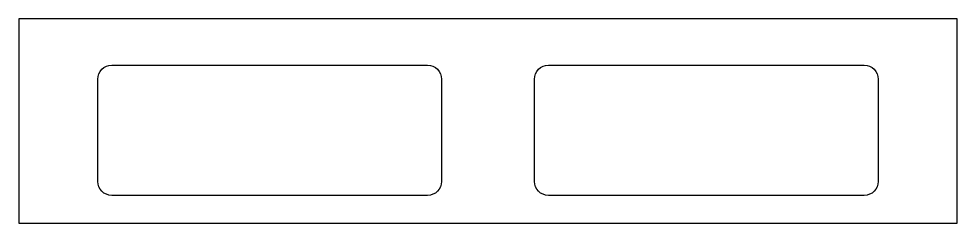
# Model space of a CAD drawing. Header units: millimetres. Extents: x 0 to 101, y 0 to 22.
import ezdxf

# ---------------------------------------------------------------- set-up
doc = ezdxf.new("R2010")
doc.units = ezdxf.units.MM
doc.layers.get('0').update_dxf_attribs({"lineweight": 25, "true_color": 0x000000})

msp = doc.modelspace()

# ---------------------------------------------------------------- linework, layer by layer
at = {"flags": 128}
msp.add_lwpolyline([(0, 0), (101, 0), (101, 22), (0, 22)], close=True, dxfattribs=at)
for points in [[(10, 17), (44, 17, -0.414214), (45.5, 15.5), (45.5, 4.5, -0.414214), (44, 3), (10, 3, -0.414214), (8.5, 4.5), (8.5, 15.5, -0.414214), (10, 17)], [(57, 17), (91, 17, -0.414214), (92.5, 15.5), (92.5, 4.5, -0.414214), (91, 3), (57, 3, -0.414214), (55.5, 4.5), (55.5, 15.5, -0.414214), (57, 17)]]:
    msp.add_lwpolyline(points, format="xyb", dxfattribs=at)

doc.saveas('drawing.dxf')
